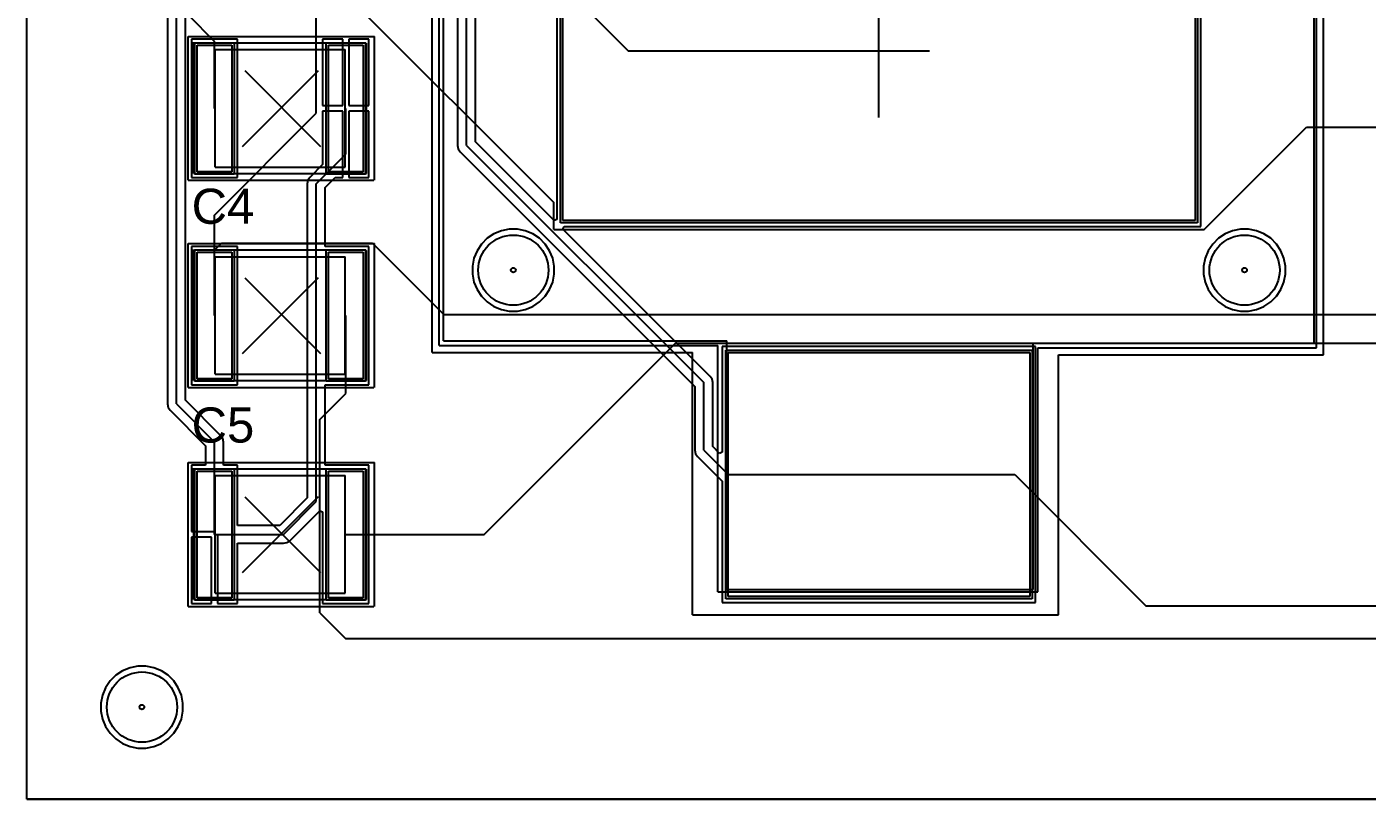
# Model space of a CAD drawing. Header units: millimetres. Extents: x 0 to 140, y 0 to 65.
# Drawn here: x 0 to 58.2, y 0 to 33.5 of the extents above; entities that cross this region are included whole.
import ezdxf

# ---------------------------------------------------------------- set-up
doc = ezdxf.new("R2010")
doc.units = ezdxf.units.MM
for name, color, linetype in [('BottomLayer', 5, 'Continuous'), ('BottomSolder', 6, 'Continuous'), ('Mechanical1', 6, 'Continuous'), ('Mechanical15', 56, 'Continuous'), ('Mechanical3', 76, 'Continuous'), ('MultiLayer', 9, 'Continuous'), ('PadHoleLayer', 156, 'Continuous'), ('TopLayer', 1, 'Continuous'), ('TopOverlay', 2, 'Continuous'), ('TopSolder', 216, 'Continuous')]:
    doc.layers.add(name, color=color, linetype=linetype)
doc.styles.add('Arial', font='arial.ttf', dxfattribs={"height": 0.2})

# ---------------------------------------------------------------- blocks, each defined once
blk = doc.blocks.new('MOSFET_11')
at = {"layer": 'BottomLayer'}
for p, q in [((-6.55, 23.7), (6.55, 23.7)), ((-6.55, 13.1), (-6.55, 23.7)), ((6.55, 23.7), (6.55, 13.1)), ((6.55, 13.1), (-6.55, 13.1)), ((-13.725, 7.375), (13.725, 7.375)), ((-13.725, -7.375), (-13.725, 7.375)), ((13.725, 7.375), (13.725, -7.375)), ((13.725, -7.375), (-13.725, -7.375)), ((-6.55, -13.1), (6.55, -13.1)), ((-6.55, -23.7), (-6.55, -13.1)), ((6.55, -13.1), (6.55, -23.7)), ((6.55, -23.7), (-6.55, -23.7))]:
    blk.add_line(p, q, dxfattribs=at)
at = {"layer": 'BottomSolder'}
for p, q in [((-6.652, 23.802), (6.652, 23.802)), ((-6.652, 12.998), (-6.652, 23.802)), ((6.652, 23.802), (6.652, 12.998)), ((6.652, 12.998), (-6.652, 12.998)), ((-13.827, 7.477), (13.827, 7.477)), ((-13.827, -7.477), (-13.827, 7.477)), ((13.827, 7.477), (13.827, -7.477)), ((13.827, -7.477), (-13.827, -7.477)), ((-6.652, -12.998), (6.652, -12.998)), ((-6.652, -23.802), (-6.652, -12.998)), ((6.652, -12.998), (6.652, -23.802)), ((6.652, -23.802), (-6.652, -23.802))]:
    blk.add_line(p, q, dxfattribs=at)
for centre in [(-15.875, 9.525), (15.875, 9.525), (-15.875, -9.525), (15.875, -9.525)]:
    blk.add_circle(centre, 0.102, dxfattribs=at)
at = {"layer": 'Mechanical1'}
for p, q in [((-6.7, 23.4), (6.7, 23.4)), ((-6.7, 12.7), (-6.7, 23.4)), ((6.7, 12.6), (6.7, 23.4)), ((-18.9, 12.7), (-6.7, 12.7)), ((-18.9, -12.6), (-18.9, 12.7)), ((6.7, 12.6), (18.9, 12.6)), ((18.9, -12.7), (18.9, 12.6)), ((-18.9, -12.6), (-6.6, -12.6)), ((-6.6, -23.4), (-6.6, -12.6)), ((6.7, -23.4), (6.7, -12.7)), ((6.7, -12.7), (18.9, -12.7)), ((-6.6, -23.4), (6.7, -23.4))]:
    blk.add_line(p, q, dxfattribs=at)
at = {"layer": 'Mechanical15'}
for p, q in [((-6.8, 23.5), (-6.7, 23.6)), ((-6.8, 12.9), (-6.8, 23.5)), ((-6.7, 23.6), (6.9, 23.6)), ((6.9, 12.8), (6.9, 23.6)), ((-19.1, 12.9), (-6.8, 12.9)), ((-19.1, -12.8), (-19.1, 12.9)), ((6.9, 12.8), (19, 12.8)), ((19, -12.9), (19, 12.8)), ((0, -2.9), (0, 2.5)), ((-2.3, 0), (2.2, 0)), ((-19.1, -12.8), (-7, -12.8)), ((-7, -23.5), (-7, -12.8)), ((6.9, -23.5), (6.9, -12.9)), ((6.9, -12.9), (19, -12.9)), ((-7, -23.5), (6.9, -23.5))]:
    blk.add_line(p, q, dxfattribs=at)
at = {"layer": 'MultiLayer'}
for p, q in [((-6.55, 23.7), (6.55, 23.7)), ((-6.55, 13.1), (-6.55, 23.7)), ((6.55, 23.7), (6.55, 13.1)), ((6.55, 13.1), (-6.55, 13.1)), ((-13.725, 7.375), (13.725, 7.375)), ((-13.725, -7.375), (-13.725, 7.375)), ((13.725, 7.375), (13.725, -7.375)), ((13.725, -7.375), (-13.725, -7.375)), ((-6.55, -13.1), (6.55, -13.1)), ((-6.55, -23.7), (-6.55, -13.1)), ((6.55, -13.1), (6.55, -23.7)), ((6.55, -23.7), (-6.55, -23.7))]:
    blk.add_line(p, q, dxfattribs=at)
at = {"layer": 'PadHoleLayer'}
for centre in [(-15.875, 9.525), (15.875, 9.525), (-15.875, -9.525), (15.875, -9.525)]:
    blk.add_circle(centre, 1.525, dxfattribs=at)
at = {"layer": 'TopLayer'}
for p, q in [((-6.55, 23.7), (6.55, 23.7)), ((-6.55, 13.1), (-6.55, 23.7)), ((6.55, 23.7), (6.55, 13.1)), ((6.55, 13.1), (-6.55, 13.1)), ((-13.725, 7.375), (13.725, 7.375)), ((-13.725, -7.375), (-13.725, 7.375)), ((13.725, 7.375), (13.725, -7.375)), ((13.725, -7.375), (-13.725, -7.375)), ((-6.55, -13.1), (6.55, -13.1)), ((-6.55, -23.7), (-6.55, -13.1)), ((6.55, -13.1), (6.55, -23.7)), ((6.55, -23.7), (-6.55, -23.7))]:
    blk.add_line(p, q, dxfattribs=at)
at = {"layer": 'TopOverlay'}
for p, q in [((-7.9, 24.3), (7.8, 24.3)), ((-7.9, 13.1), (-7.9, 24.3)), ((7.8, 13.1), (7.8, 24.3)), ((-19.4, 13.1), (-7.9, 13.1)), ((-19.4, -13.1), (-19.4, 13.1)), ((7.8, 13.1), (19.3, 13.1)), ((19.3, -13.2), (19.3, 13.1)), ((-19.4, -13.1), (-8.1, -13.1)), ((-8.1, -24.5), (-8.1, -13.1)), ((7.8, -13.2), (19.3, -13.2)), ((7.8, -24.5), (7.8, -13.2)), ((-8.1, -24.5), (7.8, -24.5))]:
    blk.add_line(p, q, dxfattribs=at)
at = {"layer": 'TopSolder'}
for p, q in [((-6.652, 23.802), (6.652, 23.802)), ((-6.652, 12.998), (-6.652, 23.802)), ((6.652, 23.802), (6.652, 12.998)), ((6.652, 12.998), (-6.652, 12.998)), ((-13.827, 7.477), (13.827, 7.477)), ((-13.827, -7.477), (-13.827, 7.477)), ((13.827, 7.477), (13.827, -7.477)), ((13.827, -7.477), (-13.827, -7.477)), ((-6.652, -12.998), (6.652, -12.998)), ((-6.652, -23.802), (-6.652, -12.998)), ((6.652, -12.998), (6.652, -23.802)), ((6.652, -23.802), (-6.652, -23.802))]:
    blk.add_line(p, q, dxfattribs=at)
for centre in [(-15.875, 9.525), (15.875, 9.525), (-15.875, -9.525), (15.875, -9.525)]:
    blk.add_circle(centre, 0.102, dxfattribs=at)
blk = doc.blocks.new('CAP_2220_18')
at = {"layer": 'BottomLayer'}
for p, q in [((-3.6, 2.75), (-2.1, 2.75)), ((-3.6, -2.75), (-3.6, 2.75)), ((-2.1, 2.75), (-2.1, -2.75)), ((2.1, 2.75), (3.6, 2.75)), ((2.1, -2.75), (2.1, 2.75)), ((3.6, 2.75), (3.6, -2.75)), ((-2.1, -2.75), (-3.6, -2.75)), ((3.6, -2.75), (2.1, -2.75))]:
    blk.add_line(p, q, dxfattribs=at)
at = {"layer": 'BottomSolder'}
for p, q in [((-3.702, 2.852), (-1.998, 2.852)), ((-3.702, -2.852), (-3.702, 2.852)), ((-1.998, 2.852), (-1.998, -2.852)), ((1.998, 2.852), (3.702, 2.852)), ((1.998, -2.852), (1.998, 2.852)), ((3.702, 2.852), (3.702, -2.852)), ((-1.998, -2.852), (-3.702, -2.852)), ((3.702, -2.852), (1.998, -2.852))]:
    blk.add_line(p, q, dxfattribs=at)
at = {"layer": 'Mechanical1'}
for p, q in [((-2.825, -2.55), (-2.825, 2.55)), ((-2.825, 2.55), (2.825, 2.55)), ((2.825, -2.55), (2.825, 2.55)), ((-2.825, -2.55), (2.825, -2.55))]:
    blk.add_line(p, q, dxfattribs=at)
at = {"layer": 'Mechanical15'}
for p, q in [((-3.75, -2.825), (-3.75, 2.875)), ((-3.725, 2.85), (3.725, 2.85)), ((3.75, -2.825), (3.75, 2.825)), ((-1.641, -1.652), (1.659, 1.648)), ((-1.538, 1.637), (1.75, -1.65)), ((-3.75, -2.825), (3.75, -2.825))]:
    blk.add_line(p, q, dxfattribs=at)
at = {"layer": 'MultiLayer'}
for p, q in [((-3.6, 2.75), (-2.1, 2.75)), ((-3.6, -2.75), (-3.6, 2.75)), ((-2.1, 2.75), (-2.1, -2.75)), ((2.1, 2.75), (3.6, 2.75)), ((2.1, -2.75), (2.1, 2.75)), ((3.6, 2.75), (3.6, -2.75)), ((-2.1, -2.75), (-3.6, -2.75)), ((3.6, -2.75), (2.1, -2.75))]:
    blk.add_line(p, q, dxfattribs=at)
at = {"layer": 'TopLayer'}
for p, q in [((-3.6, 2.75), (-2.1, 2.75)), ((-3.6, -2.75), (-3.6, 2.75)), ((-2.1, 2.75), (-2.1, -2.75)), ((2.1, 2.75), (3.6, 2.75)), ((2.1, -2.75), (2.1, 2.75)), ((3.6, 2.75), (3.6, -2.75)), ((-2.1, -2.75), (-3.6, -2.75)), ((3.6, -2.75), (2.1, -2.75))]:
    blk.add_line(p, q, dxfattribs=at)
at = {"layer": 'TopOverlay'}
for p, q in [((-4, -3.125), (-4, 3.125)), ((-4, 3.125), (4.1, 3.125)), ((4.1, -3.125), (4.1, 3.125)), ((-4, -3.125), (4.075, -3.125))]:
    blk.add_line(p, q, dxfattribs=at)
at = {"layer": 'TopSolder'}
for p, q in [((-3.702, 2.852), (-1.998, 2.852)), ((-3.702, -2.852), (-3.702, 2.852)), ((-1.998, 2.852), (-1.998, -2.852)), ((1.998, 2.852), (3.702, 2.852)), ((1.998, -2.852), (1.998, 2.852)), ((3.702, 2.852), (3.702, -2.852)), ((-1.998, -2.852), (-3.702, -2.852)), ((3.702, -2.852), (1.998, -2.852))]:
    blk.add_line(p, q, dxfattribs=at)
blk = doc.blocks.new('CAP_2220_19')
at = {"layer": 'BottomLayer'}
for p, q in [((-3.6, 2.75), (-2.1, 2.75)), ((-3.6, -2.75), (-3.6, 2.75)), ((-2.1, 2.75), (-2.1, -2.75)), ((2.1, 2.75), (3.6, 2.75)), ((2.1, -2.75), (2.1, 2.75)), ((3.6, 2.75), (3.6, -2.75)), ((-2.1, -2.75), (-3.6, -2.75)), ((3.6, -2.75), (2.1, -2.75))]:
    blk.add_line(p, q, dxfattribs=at)
at = {"layer": 'BottomSolder'}
for p, q in [((-3.702, 2.852), (-1.998, 2.852)), ((-3.702, -2.852), (-3.702, 2.852)), ((-1.998, 2.852), (-1.998, -2.852)), ((1.998, 2.852), (3.702, 2.852)), ((1.998, -2.852), (1.998, 2.852)), ((3.702, 2.852), (3.702, -2.852)), ((-1.998, -2.852), (-3.702, -2.852)), ((3.702, -2.852), (1.998, -2.852))]:
    blk.add_line(p, q, dxfattribs=at)
at = {"layer": 'Mechanical1'}
for p, q in [((-2.825, -2.55), (-2.825, 2.55)), ((-2.825, 2.55), (2.825, 2.55)), ((2.825, -2.55), (2.825, 2.55)), ((-2.825, -2.55), (2.825, -2.55))]:
    blk.add_line(p, q, dxfattribs=at)
at = {"layer": 'Mechanical15'}
for p, q in [((-3.75, -2.825), (-3.75, 2.875)), ((-3.725, 2.85), (3.725, 2.85)), ((3.75, -2.825), (3.75, 2.825)), ((-1.641, -1.652), (1.659, 1.648)), ((-1.538, 1.637), (1.75, -1.65)), ((-3.75, -2.825), (3.75, -2.825))]:
    blk.add_line(p, q, dxfattribs=at)
at = {"layer": 'MultiLayer'}
for p, q in [((-3.6, 2.75), (-2.1, 2.75)), ((-3.6, -2.75), (-3.6, 2.75)), ((-2.1, 2.75), (-2.1, -2.75)), ((2.1, 2.75), (3.6, 2.75)), ((2.1, -2.75), (2.1, 2.75)), ((3.6, 2.75), (3.6, -2.75)), ((-2.1, -2.75), (-3.6, -2.75)), ((3.6, -2.75), (2.1, -2.75))]:
    blk.add_line(p, q, dxfattribs=at)
at = {"layer": 'TopLayer'}
for p, q in [((-3.6, 2.75), (-2.1, 2.75)), ((-3.6, -2.75), (-3.6, 2.75)), ((-2.1, 2.75), (-2.1, -2.75)), ((2.1, 2.75), (3.6, 2.75)), ((2.1, -2.75), (2.1, 2.75)), ((3.6, 2.75), (3.6, -2.75)), ((-2.1, -2.75), (-3.6, -2.75)), ((3.6, -2.75), (2.1, -2.75))]:
    blk.add_line(p, q, dxfattribs=at)
at = {"layer": 'TopOverlay'}
for p, q in [((-4, -3.125), (-4, 3.125)), ((-4, 3.125), (4.1, 3.125)), ((4.1, -3.125), (4.1, 3.125)), ((-4, -3.125), (4.075, -3.125))]:
    blk.add_line(p, q, dxfattribs=at)
at = {"layer": 'TopSolder'}
for p, q in [((-3.702, 2.852), (-1.998, 2.852)), ((-3.702, -2.852), (-3.702, 2.852)), ((-1.998, 2.852), (-1.998, -2.852)), ((1.998, 2.852), (3.702, 2.852)), ((1.998, -2.852), (1.998, 2.852)), ((3.702, 2.852), (3.702, -2.852)), ((-1.998, -2.852), (-3.702, -2.852)), ((3.702, -2.852), (1.998, -2.852))]:
    blk.add_line(p, q, dxfattribs=at)
blk = doc.blocks.new('CAP_2220_22')
at = {"layer": 'BottomLayer'}
for p, q in [((-3.6, 2.75), (-2.1, 2.75)), ((-3.6, -2.75), (-3.6, 2.75)), ((-2.1, 2.75), (-2.1, -2.75)), ((2.1, 2.75), (3.6, 2.75)), ((2.1, -2.75), (2.1, 2.75)), ((3.6, 2.75), (3.6, -2.75)), ((-2.1, -2.75), (-3.6, -2.75)), ((3.6, -2.75), (2.1, -2.75))]:
    blk.add_line(p, q, dxfattribs=at)
at = {"layer": 'BottomSolder'}
for p, q in [((-3.702, 2.852), (-1.998, 2.852)), ((-3.702, -2.852), (-3.702, 2.852)), ((-1.998, 2.852), (-1.998, -2.852)), ((1.998, 2.852), (3.702, 2.852)), ((1.998, -2.852), (1.998, 2.852)), ((3.702, 2.852), (3.702, -2.852)), ((-1.998, -2.852), (-3.702, -2.852)), ((3.702, -2.852), (1.998, -2.852))]:
    blk.add_line(p, q, dxfattribs=at)
at = {"layer": 'Mechanical1'}
for p, q in [((-2.825, -2.55), (-2.825, 2.55)), ((-2.825, 2.55), (2.825, 2.55)), ((2.825, -2.55), (2.825, 2.55)), ((-2.825, -2.55), (2.825, -2.55))]:
    blk.add_line(p, q, dxfattribs=at)
at = {"layer": 'Mechanical15'}
for p, q in [((-3.75, -2.825), (-3.75, 2.875)), ((-3.725, 2.85), (3.725, 2.85)), ((3.75, -2.825), (3.75, 2.825)), ((-1.641, -1.652), (1.659, 1.648)), ((-1.538, 1.637), (1.75, -1.65)), ((-3.75, -2.825), (3.75, -2.825))]:
    blk.add_line(p, q, dxfattribs=at)
at = {"layer": 'MultiLayer'}
for p, q in [((-3.6, 2.75), (-2.1, 2.75)), ((-3.6, -2.75), (-3.6, 2.75)), ((-2.1, 2.75), (-2.1, -2.75)), ((2.1, 2.75), (3.6, 2.75)), ((2.1, -2.75), (2.1, 2.75)), ((3.6, 2.75), (3.6, -2.75)), ((-2.1, -2.75), (-3.6, -2.75)), ((3.6, -2.75), (2.1, -2.75))]:
    blk.add_line(p, q, dxfattribs=at)
at = {"layer": 'TopLayer'}
for p, q in [((-3.6, 2.75), (-2.1, 2.75)), ((-3.6, -2.75), (-3.6, 2.75)), ((-2.1, 2.75), (-2.1, -2.75)), ((2.1, 2.75), (3.6, 2.75)), ((2.1, -2.75), (2.1, 2.75)), ((3.6, 2.75), (3.6, -2.75)), ((-2.1, -2.75), (-3.6, -2.75)), ((3.6, -2.75), (2.1, -2.75))]:
    blk.add_line(p, q, dxfattribs=at)
at = {"layer": 'TopOverlay'}
for p, q in [((-4, -3.125), (-4, 3.125)), ((-4, 3.125), (4.1, 3.125)), ((4.1, -3.125), (4.1, 3.125)), ((-4, -3.125), (4.075, -3.125))]:
    blk.add_line(p, q, dxfattribs=at)
at = {"layer": 'TopSolder'}
for p, q in [((-3.702, 2.852), (-1.998, 2.852)), ((-3.702, -2.852), (-3.702, 2.852)), ((-1.998, 2.852), (-1.998, -2.852)), ((1.998, 2.852), (3.702, 2.852)), ((1.998, -2.852), (1.998, 2.852)), ((3.702, 2.852), (3.702, -2.852)), ((-1.998, -2.852), (-3.702, -2.852)), ((3.702, -2.852), (1.998, -2.852))]:
    blk.add_line(p, q, dxfattribs=at)

msp = doc.modelspace()

# ---------------------------------------------------------------- linework, layer by layer
at = {"layer": 'BottomLayer'}
for p, q in [((0, 0), (0, 65)), ((16.402, 42.208), (26.11, 32.5)), ((12.566, 29.784), (12.566, 41.878)), ((13.85, 34.944), (22.879, 25.915)), ((7.004, 34.055), (8.15, 32.909)), ((8.15, 30), (8.15, 32.909)), ((26.11, 32.5), (37, 32.5)), ((8.15, 25.368), (12.566, 29.784)), ((51.124, 24.733), (55.569, 29.178)), ((55.569, 29.178), (60.445, 29.178)), ((22.879, 24.733), (22.879, 25.915)), ((8.15, 23.844), (8.15, 25.368)), ((22.879, 24.733), (51.124, 24.733)), ((8.15, 23.844), (8.455, 24.149)), ((8.455, 24.149), (15.005, 24.149)), ((15.005, 24.149), (18.104, 21.05)), ((8.15, 21), (8.15, 23.844)), ((13.85, 17.621), (13.85, 21)), ((18.104, 21.05), (102.85, 21.05)), ((19.856, 11.5), (28.162, 19.805)), ((28.162, 19.805), (124.805, 19.805)), ((12.719, 16.49), (13.85, 17.621)), ((12.719, 8.096), (12.719, 16.49)), ((37, 14.1), (42.894, 14.1)), ((42.894, 14.1), (48.593, 8.401)), ((13.85, 11.5), (19.856, 11.5)), ((13.85, 11.5), (13.85, 11.5)), ((48.593, 8.401), (88.081, 8.401)), ((12.719, 8.096), (13.836, 6.978)), ((13.836, 6.978), (96.398, 6.978)), ((0, 0), (140, 0))]:
    msp.add_line(p, q, dxfattribs=at)
at = {"layer": 'BottomSolder'}
msp.add_circle((5, 4), 0.102, dxfattribs=at)
at = {"layer": 'Mechanical3'}
for q in [(0, 50), (100, 0)]:
    msp.add_line((0, 0), q, dxfattribs=at)
at = {"layer": 'PadHoleLayer'}
msp.add_circle((5, 4), 1.525, dxfattribs=at)
at = {"layer": 'TopLayer'}
for p, q in [((0, 0), (0, 65)), ((6.107, 53.816), (6.107, 17.164)), ((6.496, 17.164), (6.496, 53.816)), ((6.884, 17.325), (6.884, 53.655)), ((18.706, 52.055), (18.706, 28.391)), ((19.094, 28.391), (19.094, 52.216)), ((19.483, 28.552), (19.483, 41.052)), ((23.021, 40.129), (23.021, 25.179)), ((50.979, 24.871), (50.979, 40.129)), ((9.154, 33.004), (7.146, 33.004)), ((7.146, 33.004), (7.146, 26.996)), ((9.154, 26.996), (9.154, 33.004)), ((13.723, 33.004), (12.846, 33.004)), ((12.846, 33.004), (12.846, 30.127)), ((13.723, 30.127), (13.723, 33.004)), ((14.854, 33.004), (13.977, 33.004)), ((13.977, 33.004), (13.977, 30.127)), ((14.854, 30.127), (14.854, 33.004)), ((12.846, 30.127), (13.723, 30.127)), ((13.723, 29.873), (12.846, 29.873)), ((12.846, 29.873), (12.846, 27.555)), ((13.723, 26.996), (13.723, 29.873)), ((13.85, 28.01), (13.85, 30)), ((13.977, 30.127), (14.854, 30.127)), ((14.854, 29.873), (13.977, 29.873)), ((13.977, 29.873), (13.977, 26.996)), ((14.854, 26.996), (14.854, 29.873)), ((22.904, 25.13), (19.483, 28.552)), ((12.566, 26.726), (13.85, 28.01)), ((18.706, 28.391), (18.735, 28.242)), ((18.735, 28.242), (18.82, 28.116)), ((18.82, 28.116), (29.009, 17.927)), ((19.094, 28.391), (29.397, 18.088)), ((12.846, 27.555), (12.292, 27.001)), ((7.146, 26.996), (9.154, 26.996)), ((12.208, 26.875), (12.178, 26.726)), ((12.292, 27.001), (12.208, 26.875)), ((12.955, 26.565), (13.386, 26.996)), ((13.386, 26.996), (13.723, 26.996)), ((13.977, 26.996), (14.854, 26.996)), ((12.178, 26.726), (12.178, 13.083)), ((12.566, 12.922), (12.566, 26.726)), ((12.955, 24.004), (12.955, 26.565)), ((23.021, 25.179), (22.904, 25.13)), ((20.282, 24.552), (19.991, 24.357)), ((20.606, 24.686), (20.282, 24.552)), ((20.95, 24.754), (20.606, 24.686)), ((21.3, 24.754), (20.95, 24.754)), ((21.644, 24.686), (21.3, 24.754)), ((21.968, 24.552), (21.644, 24.686)), ((22.259, 24.357), (21.968, 24.552)), ((23.28, 24.754), (23.329, 24.871)), ((29.672, 18.362), (23.28, 24.754)), ((23.329, 24.871), (50.979, 24.871)), ((52.032, 24.552), (51.741, 24.357)), ((52.356, 24.686), (52.032, 24.552)), ((52.7, 24.754), (52.356, 24.686)), ((53.05, 24.754), (52.7, 24.754)), ((53.394, 24.686), (53.05, 24.754)), ((53.718, 24.552), (53.394, 24.686)), ((54.009, 24.357), (53.718, 24.552)), ((9.154, 24.004), (7.146, 24.004)), ((7.146, 24.004), (7.146, 17.996)), ((9.154, 17.996), (9.154, 24.004)), ((14.854, 24.004), (12.955, 24.004)), ((14.854, 17.996), (14.854, 24.004)), ((19.743, 24.109), (19.549, 23.818)), ((19.991, 24.357), (19.743, 24.109)), ((22.507, 24.109), (22.259, 24.357)), ((22.702, 23.818), (22.507, 24.109)), ((51.493, 24.109), (51.299, 23.818)), ((51.741, 24.357), (51.493, 24.109)), ((54.257, 24.109), (54.009, 24.357)), ((54.452, 23.818), (54.257, 24.109)), ((19.414, 23.494), (19.346, 23.15)), ((19.549, 23.818), (19.414, 23.494)), ((22.836, 23.494), (22.702, 23.818)), ((22.904, 23.15), (22.836, 23.494)), ((51.164, 23.494), (51.096, 23.15)), ((51.299, 23.818), (51.164, 23.494)), ((54.586, 23.494), (54.452, 23.818)), ((54.654, 23.15), (54.586, 23.494)), ((19.346, 23.15), (19.346, 22.8)), ((19.346, 22.8), (19.414, 22.456)), ((22.836, 22.456), (22.904, 22.8)), ((22.904, 22.8), (22.904, 23.15)), ((51.096, 23.15), (51.096, 22.8)), ((51.096, 22.8), (51.164, 22.456)), ((54.586, 22.456), (54.654, 22.8)), ((54.654, 22.8), (54.654, 23.15)), ((19.414, 22.456), (19.549, 22.132)), ((19.549, 22.132), (19.743, 21.841)), ((22.507, 21.841), (22.702, 22.132)), ((22.702, 22.132), (22.836, 22.456)), ((51.164, 22.456), (51.299, 22.132)), ((51.299, 22.132), (51.493, 21.841)), ((54.257, 21.841), (54.452, 22.132)), ((54.452, 22.132), (54.586, 22.456)), ((19.743, 21.841), (19.991, 21.593)), ((19.991, 21.593), (20.282, 21.398)), ((21.968, 21.398), (22.259, 21.593)), ((22.259, 21.593), (22.507, 21.841)), ((51.493, 21.841), (51.741, 21.593)), ((51.741, 21.593), (52.032, 21.398)), ((53.718, 21.398), (54.009, 21.593)), ((54.009, 21.593), (54.257, 21.841)), ((20.282, 21.398), (20.606, 21.264)), ((20.606, 21.264), (20.95, 21.196)), ((20.95, 21.196), (21.3, 21.196)), ((21.3, 21.196), (21.644, 21.264)), ((21.644, 21.264), (21.968, 21.398)), ((52.032, 21.398), (52.356, 21.264)), ((52.356, 21.264), (52.7, 21.196)), ((52.7, 21.196), (53.05, 21.196)), ((53.05, 21.196), (53.394, 21.264)), ((53.394, 21.264), (53.718, 21.398)), ((43.804, 19.654), (30.196, 19.654)), ((30.196, 19.654), (30.196, 15.067)), ((43.804, 8.546), (43.804, 19.654)), ((29.397, 15.151), (29.397, 18.088)), ((29.756, 18.236), (29.672, 18.362)), ((29.785, 18.088), (29.756, 18.236)), ((29.785, 15.312), (29.785, 18.088)), ((7.146, 17.996), (9.154, 17.996)), ((12.955, 14.504), (12.955, 17.996)), ((12.955, 17.996), (14.854, 17.996)), ((29.009, 17.927), (29.009, 15.151)), ((6.107, 17.164), (6.137, 17.015)), ((6.137, 17.015), (6.221, 16.889)), ((6.221, 16.889), (7.761, 15.349)), ((6.496, 17.164), (8.15, 15.51)), ((8.425, 15.784), (6.884, 17.325)), ((8.509, 15.658), (8.425, 15.784)), ((7.761, 15.349), (7.761, 14.504)), ((8.15, 11.5), (8.15, 15.51)), ((8.538, 15.51), (8.509, 15.658)), ((8.538, 14.504), (8.538, 15.51)), ((29.009, 15.151), (29.038, 15.002)), ((29.397, 15.151), (30.448, 14.1)), ((30.079, 15.019), (29.785, 15.312)), ((29.038, 15.002), (29.122, 14.876)), ((29.122, 14.876), (30.173, 13.825)), ((30.196, 15.067), (30.079, 15.019)), ((7.761, 14.504), (7.146, 14.504)), ((7.146, 14.504), (7.146, 11.627)), ((9.154, 14.504), (8.538, 14.504)), ((9.154, 11.888), (9.154, 14.504)), ((14.854, 14.504), (12.955, 14.504)), ((14.854, 8.496), (14.854, 14.504)), ((30.448, 14.1), (37, 14.1)), ((30.173, 13.825), (30.196, 13.81)), ((30.196, 13.81), (30.196, 8.546)), ((12.178, 13.083), (10.983, 11.888)), ((11.144, 11.5), (12.566, 12.922)), ((11.419, 11.225), (12.719, 12.525)), ((12.719, 12.525), (12.846, 12.473)), ((12.846, 12.473), (12.846, 8.496)), ((10.983, 11.888), (9.154, 11.888)), ((7.146, 11.627), (8.15, 11.627)), ((8.023, 11.373), (7.146, 11.373)), ((7.146, 11.373), (7.146, 8.496)), ((8.023, 8.496), (8.023, 11.373)), ((8.15, 11.627), (8.15, 11.5)), ((8.15, 11.5), (11.144, 11.5)), ((8.15, 11.5), (8.15, 11.5)), ((8.15, 11.5), (8.277, 11.5)), ((8.277, 11.5), (8.277, 8.496)), ((9.154, 8.496), (9.154, 11.111)), ((9.154, 11.111), (11.144, 11.111)), ((11.144, 11.111), (11.293, 11.141)), ((11.293, 11.141), (11.419, 11.225)), ((7.146, 8.496), (8.023, 8.496)), ((8.277, 8.496), (9.154, 8.496)), ((12.846, 8.496), (14.854, 8.496)), ((30.196, 8.546), (43.804, 8.546)), ((3.866, 5.382), (3.618, 5.134)), ((4.157, 5.577), (3.866, 5.382)), ((4.481, 5.711), (4.157, 5.577)), ((4.825, 5.779), (4.481, 5.711)), ((5.175, 5.779), (4.825, 5.779)), ((5.519, 5.711), (5.175, 5.779)), ((5.843, 5.577), (5.519, 5.711)), ((6.134, 5.382), (5.843, 5.577)), ((6.382, 5.134), (6.134, 5.382)), ((3.423, 4.843), (3.289, 4.519)), ((3.618, 5.134), (3.423, 4.843)), ((6.577, 4.843), (6.382, 5.134)), ((6.711, 4.519), (6.577, 4.843)), ((3.289, 4.519), (3.221, 4.175)), ((3.221, 4.175), (3.221, 3.825)), ((6.779, 4.175), (6.711, 4.519)), ((6.779, 3.825), (6.779, 4.175)), ((3.221, 3.825), (3.289, 3.481)), ((6.711, 3.481), (6.779, 3.825)), ((3.289, 3.481), (3.423, 3.157)), ((3.423, 3.157), (3.618, 2.866)), ((6.382, 2.866), (6.577, 3.157)), ((6.577, 3.157), (6.711, 3.481)), ((3.618, 2.866), (3.866, 2.618)), ((3.866, 2.618), (4.157, 2.423)), ((4.157, 2.423), (4.481, 2.289)), ((5.519, 2.289), (5.843, 2.423)), ((5.843, 2.423), (6.134, 2.618)), ((6.134, 2.618), (6.382, 2.866)), ((4.481, 2.289), (4.825, 2.221)), ((4.825, 2.221), (5.175, 2.221)), ((5.175, 2.221), (5.519, 2.289)), ((140, 0), (0, 0))]:
    msp.add_line(p, q, dxfattribs=at)
at = {"layer": 'TopSolder'}
msp.add_circle((5, 4), 0.102, dxfattribs=at)

# ---------------------------------------------------------------- block references
for name, p in [('MOSFET_11', (37, 32.5)), ('CAP_2220_22', (11, 30)), ('CAP_2220_19', (11, 21)), ('CAP_2220_18', (11, 11.5))]:
    msp.add_blockref(name, p)

# ---------------------------------------------------------------- texts
at = {"layer": 'TopOverlay', "style": 'Arial'}
for s, p in [('C4', (7.156, 24.987)), ('C5', (7.156, 15.487))]:
    msp.add_text(s, height=1.524, dxfattribs=at).set_placement(p)

doc.saveas('drawing.dxf')
